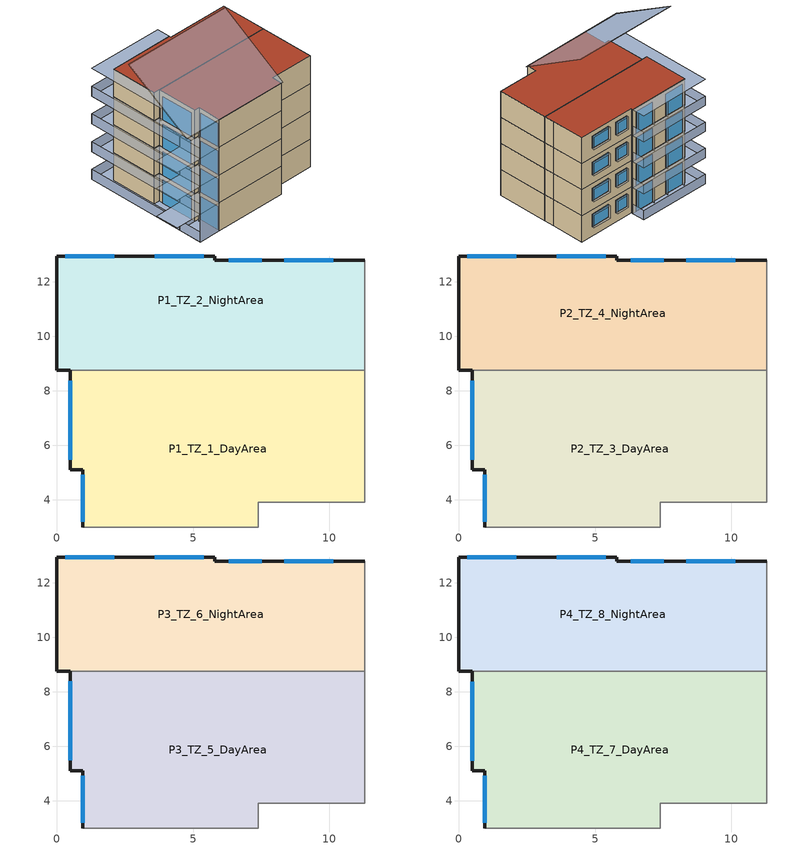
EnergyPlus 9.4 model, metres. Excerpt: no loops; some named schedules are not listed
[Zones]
P1_TZ_1_DayArea
 floor adiabatic (SLAB_INT_FROMABOVE): 11.3,8.75 11.3,3.9 7.4,3.9 7.4,3 0.95,3 0.95,5.1 0.5,5.1 0.5,8.75 z4
 wall outside (FACADE): 0.5,8.75 0.5,5.1 0.95,5.1 0.95,3 z4:6.5
 wall adiabatic (PARTY_WALL): 0.95,3 7.4,3 7.4,3.9 11.3,3.9 11.3,8.75 z4:6.5
 wall to P1_TZ_2_NightArea (PARTITIONS): 11.3,8.75 0.5,8.75 z4:6.5
 window (WINDOW): 0.95,4.91 0.95,3.18 / 0.5,8.37 0.5,5.47 z4:6.1
P1_TZ_2_NightArea
 floor outside (SLAB_INT_FROMABOVE): 11.3,12.8 11.3,9.7 0,9.7 0,12.95 5.8,12.95 5.8,12.8 z4
 floor adiabatic (SLAB_INT_FROMABOVE): 11.3,9.7 11.3,8.75 0,8.75 0,9.7 z4
 wall outside (FACADE): 11.3,12.8 5.8,12.8 5.8,12.95 0,12.95 0,8.75 0.5,8.75 z4:6.5
 wall adiabatic (PARTY_WALL): 11.3,8.75 11.3,9.7 11.3,12.8 z4:6.5
 window (WINDOW): 7.53,12.8 6.32,12.8 / 10.15,12.8 8.35,12.8 z4.9:6.1; 2.1,12.95 0.3,12.95 / 5.4,12.95 3.6,12.95 z4:6.1
P2_TZ_3_DayArea
 floor to P1_TZ_1_DayArea (SLAB_INT_FROMABOVE): 11.3,8.75 11.3,3.9 7.4,3.9 7.4,3 0.95,3 0.95,5.1 0.5,5.1 0.5,8.75 z6.5
 wall outside (FACADE): 0.5,8.75 0.5,5.1 0.95,5.1 0.95,3 z6.5:9
 wall adiabatic (PARTY_WALL): 0.95,3 7.4,3 7.4,3.9 11.3,3.9 11.3,8.75 z6.5:9
 wall to P2_TZ_4_NightArea (PARTITIONS): 11.3,8.75 0.5,8.75 z6.5:9
 window (WINDOW): 0.95,4.91 0.95,3.18 / 0.5,8.37 0.5,5.47 z6.5:8.6
P2_TZ_4_NightArea
 floor to P1_TZ_2_NightArea (SLAB_INT_FROMABOVE): 11.3,12.8 11.3,8.75 0,8.75 0,12.95 5.8,12.95 5.8,12.8 z6.5
 wall outside (FACADE): 11.3,12.8 5.8,12.8 5.8,12.95 0,12.95 0,8.75 0.5,8.75 z6.5:9
 wall adiabatic (PARTY_WALL): 11.3,8.75 11.3,9.7 11.3,12.8 z6.5:9
 window (WINDOW): 7.53,12.8 6.32,12.8 / 10.15,12.8 8.35,12.8 z7.4:8.6; 2.1,12.95 0.3,12.95 / 5.4,12.95 3.6,12.95 z6.5:8.6
P3_TZ_5_DayArea
 floor to P2_TZ_3_DayArea (SLAB_INT_FROMABOVE): 11.3,8.75 11.3,3.9 7.4,3.9 7.4,3 0.95,3 0.95,5.1 0.5,5.1 0.5,8.75 z9
 wall outside (FACADE): 0.5,8.75 0.5,5.1 0.95,5.1 0.95,3 z9:11.5
 wall adiabatic (PARTY_WALL): 0.95,3 7.4,3 7.4,3.9 11.3,3.9 11.3,8.75 z9:11.5
 wall to P3_TZ_6_NightArea (PARTITIONS): 11.3,8.75 0.5,8.75 z9:11.5
 window (WINDOW): 0.95,4.91 0.95,3.18 / 0.5,8.38 0.5,5.48 z9:11.1
P3_TZ_6_NightArea
 floor to P2_TZ_4_NightArea (SLAB_INT_FROMABOVE): 11.3,12.8 11.3,8.75 0,8.75 0,12.95 5.8,12.95 5.8,12.8 z9
 wall outside (FACADE): 11.3,12.8 5.8,12.8 5.8,12.95 0,12.95 0,8.75 0.5,8.75 z9:11.5
 wall adiabatic (PARTY_WALL): 11.3,8.75 11.3,9.7 11.3,12.8 z9:11.5
 window (WINDOW): 7.53,12.8 6.32,12.8 / 10.15,12.8 8.35,12.8 z9.9:11.1; 2.1,12.95 0.3,12.95 / 5.4,12.95 3.6,12.95 z9:11.1
P4_TZ_7_DayArea
 floor to P3_TZ_5_DayArea (SLAB_INT_FROMABOVE): 11.3,8.75 11.3,3.9 7.4,3.9 7.4,3 0.95,3 0.95,5.1 0.5,5.1 0.5,8.75 z11.5
 wall outside (FACADE): 0.5,8.75 0.5,5.1 0.95,5.1 0.95,3 z11.5:14
 wall adiabatic (PARTY_WALL): 0.95,3 7.4,3 7.4,3.9 11.3,3.9 11.3,8.75 z11.5:14
 wall to P4_TZ_8_NightArea (PARTITIONS): 11.3,8.75 0.5,8.75 z11.5:14
 window (WINDOW): 0.95,4.91 0.95,3.18 / 0.5,8.36 0.5,5.46 z11.5:13.6
 roof outside (ROOF): 0.5,8.75 0.5,5.1 0.95,5.1 0.95,3 7.4,3 7.4,3.9 11.3,3.9 11.3,8.75 z14
P4_TZ_8_NightArea
 floor to P3_TZ_6_NightArea (SLAB_INT_FROMABOVE): 11.3,12.8 11.3,8.75 0,8.75 0,12.95 5.8,12.95 5.8,12.8 z11.5
 wall outside (FACADE): 11.3,12.8 5.8,12.8 5.8,12.95 0,12.95 0,8.75 0.5,8.75 z11.5:14
 wall adiabatic (PARTY_WALL): 11.3,8.75 11.3,9.7 11.3,12.8 z11.5:14
 window (WINDOW): 7.53,12.8 6.32,12.8 / 10.15,12.8 8.35,12.8 z12.4:13.6; 2.1,12.95 0.3,12.95 / 5.4,12.95 3.6,12.95 z11.5:13.6
 roof outside (ROOF): 0,12.95 0,8.75 11.3,8.75 11.3,12.8 5.8,12.8 5.8,12.95 z14
shading: 5.8,12.95 5.8,14.15 / 5.8,14.15 -1.05,14.15 / 0.5,5.1 -1.05,5.11 / -1.05,14.15 -1.05,5.11 / -1.05,5.11 -1.05,3 z4:4.9; 0.95,3 -1.05,3 z6.5:9; 0.95,3 -1.05,3 z4:6.5; 0.5,5.1 -1.05,5.11 / 5.8,12.95 5.8,14.15 / 5.8,14.15 -1.05,14.15 / -1.05,14.15 -1.05,5.11 / -1.05,5.11 -1.05,3 z6.5:7.4; 10.15,12.8 10.15,13 / 8.35,13 8.35,12.8 / 7.53,12.8 7.53,13 / 6.32,13 6.32,12.8 z4.9:6.1; 0.75,3.19 0.95,3.19 / 0.75,4.91 0.95,4.91 z8.99:11.09; 0.5,5.1 -1.05,5.11 / 5.8,12.95 5.8,14.15 / 5.8,14.15 -1.05,14.15 / -1.05,14.15 -1.05,5.11 / -1.05,5.11 -1.05,3 z9:9.9; 0.3,5.47 0.5,5.47 / 3.6,13.15 3.6,12.95 / 5.4,12.95 5.4,13.15 / 0.3,13.15 0.3,12.95 / 2.1,12.95 2.1,13.15 z9:11.1; 0.95,3 -1.05,3 z9:11.5; 0.5,5.1 -1.05,5.11 / 5.8,12.95 5.8,14.15 / 5.8,14.15 -1.05,14.15 / -1.05,14.15 -1.05,5.11 / -1.05,5.11 -1.05,3 z11.5:12.4; 0.3,5.47 0.5,5.47 / 3.6,13.15 3.6,12.95 / 0.3,8.38 0.5,8.38 / 0.3,13.15 0.3,12.95 / 2.1,12.95 2.1,13.15 / 5.4,12.95 5.4,13.15 z11.5:13.6; 0.95,3 -1.05,3 z11.5:14; 6.32,13 6.32,12.8 / 10.15,12.8 10.15,13 / 8.35,13 8.35,12.8 / 7.53,12.8 7.53,13 z12.4:13.6; 0.75,4.91 0.95,4.91 / 0.75,3.19 0.95,3.19 z11.49:13.59; 10.15,12.8 10.15,13 / 6.32,13 6.32,12.8 / 7.53,12.8 7.53,13 / 8.35,13 8.35,12.8 z7.4:8.6; 0.75,3.19 0.95,3.19 / 0.75,4.91 0.95,4.91 z6.49:8.59; 0.75,3.19 0.95,3.19 / 0.75,4.92 0.95,4.92 / 5.4,12.95 5.4,13.15 / 3.6,13.15 3.6,12.95 / 2.1,12.95 2.1,13.15 / 0.3,13.15 0.3,12.95 z4:6.1; 10.15,12.8 10.15,13 / 8.35,13 8.35,12.8 / 6.32,13 6.32,12.8 / 7.53,12.8 7.53,13 z9.9:11.1; 3.6,13.15 3.6,12.95 / 5.4,12.95 5.4,13.15 / 2.1,12.95 2.1,13.15 / 0.3,13.15 0.3,12.95 z6.5:8.6; 0,8.75 0,5.1 0.5,5.1 -1.05,5.1 -1.05,3 0.95,3 0.95,5.1 0.5,5.1 0.5,8.75 z4; -1.05,14.15 -1.05,3 0.95,3 0.95,5.1 0.5,5.1 0.5,8.75 0,8.75 0,12.95 5.8,12.95 5.8,14.15 z14; -1.05,14.15 -1.05,5.11 0,5.1 0,12.95 5.8,12.95 5.8,14.15 z4; -1.05,14.15 -1.05,5.11 0,5.1 0,12.95 5.8,12.95 5.8,14.15 z6.5; 0.5,5.1 -1.05,5.1 -1.05,5.11 z9; 0,8.75 0,5.1 -1.05,5.11 -1.05,3 0.95,3 0.95,5.1 0.5,5.1 0.5,8.75 z9; 0,8.75 0,5.1 0.5,5.1 -1.05,5.1 -1.05,3 0.95,3 0.95,5.1 0.5,5.1 0.5,8.75 z6.5; -1.05,5.11 -1.05,5.1 0.5,5.1 z6.5; -1.05,14.15 -1.05,5.11 0,5.1 0,12.95 5.8,12.95 5.8,14.15 z6.5; -3.45,5.1 -3.45,3 -1.05,3 -1.05,5.1 z6.5; -1.05,14.15 -1.05,5.11 0,5.1 0,12.95 5.8,12.95 5.8,14.15 z9; 0,8.75 0,5.1 0.5,5.1 -1.05,5.1 -1.05,3 0.95,3 0.95,5.1 0.5,5.1 0.5,8.75 z9; -1.05,5.11 -1.05,5.1 0.5,5.1 z9; 0.3,8.38 0.3,5.47 0.5,5.47 0.5,8.38 z11.1; -3.45,5.1 -3.45,3 -1.05,3 -1.05,5.1 z9; -1.05,14.15 -1.05,5.11 0,5.1 0,12.95 5.8,12.95 5.8,14.15 z11.5; 0,8.75 0,5.1 0.5,5.1 -1.05,5.1 -1.05,3 0.95,3 0.95,5.1 0.5,5.1 0.5,8.75 z11.5; 3.6,13.15 3.6,12.95 5.4,12.95 5.4,13.15 z13.6; -1.05,5.11 -1.05,5.1 0.5,5.1 z11.5; 0.3,13.15 0.3,12.95 2.1,12.95 2.1,13.15 z13.6; 0.3,8.38 0.3,5.47 0.5,5.47 0.5,8.38 z13.6; 6.32,13 6.32,12.8 7.53,12.8 7.53,13 z13.6; 0.75,4.91 0.75,3.19 0.95,3.19 0.95,4.91 z13.59; -3.45,5.1 -3.45,3 -1.05,3 -1.05,5.1 z11.5; 8.35,13 8.35,12.8 10.15,12.8 10.15,13 z7.4; 8.35,13 8.35,12.8 10.15,12.8 10.15,13 z6.1; 8.35,13 8.35,12.8 10.15,12.8 10.15,13 z4.9; 6.32,13 6.32,12.8 7.53,12.8 7.53,13 z6.1; 6.32,13 6.32,12.8 7.53,12.8 7.53,13 z4.9; 0.75,4.91 0.75,3.18 0.95,3.18 0.95,4.91 z8.59; 0.75,4.92 0.75,3.19 0.95,3.19 0.95,4.92 z6.1; 6.32,13 6.32,12.8 7.53,12.8 7.53,13 z8.6; 6.32,13 6.32,12.8 7.53,12.8 7.53,13 z11.1; 6.32,13 6.32,12.8 7.53,12.8 7.53,13 z7.4; 6.32,13 6.32,12.8 7.53,12.8 7.53,13 z9.9; 6.32,13 6.32,12.8 7.53,12.8 7.53,13 z12.4; 8.35,13 8.35,12.8 10.15,12.8 10.15,13 z9.9; 8.35,13 8.35,12.8 10.15,12.8 10.15,13 z12.4; 8.35,13 8.35,12.8 10.15,12.8 10.15,13 z8.6; 8.35,13 8.35,12.8 10.15,12.8 10.15,13 z11.1; 8.35,13 8.35,12.8 10.15,12.8 10.15,13 z13.6; 7.54,8.95,17.69 7.54,3.01,13.98 -2.46,3.01,13.98 -2.46,8.95,17.69; 7.54,8.94,17.71 7.54,8.95,17.69 -2.46,8.95,17.69 -2.46,8.94,17.71; 7.54,3,14 7.54,3.01,13.98 7.54,8.95,17.69 7.54,8.94,17.71; -2.46,8.94,17.71 -2.46,8.95,17.69 -2.46,3.01,13.98 -2.46,3,14; -2.46,3,14 -2.46,3.01,13.98 7.54,3.01,13.98 7.54,3,14; -2.46,8.94,17.71 -2.46,3,14 7.54,3,14 7.54,8.94,17.71; 3.6,13.15 3.6,12.95 5.4,12.95 5.4,13.15 z11.1; 0.3,13.15 0.3,12.95 2.1,12.95 2.1,13.15 z11.1; 3.6,13.15 3.6,12.95 5.4,12.95 5.4,13.15 z8.6; 0.3,13.15 0.3,12.95 2.1,12.95 2.1,13.15 z8.6; 3.6,13.15 3.6,12.95 5.4,12.95 5.4,13.15 z6.1; 0.3,13.15 0.3,12.95 2.1,12.95 2.1,13.15 z6.1
[Building]
Building: North Axis {deg}=0; Terrain=Suburbs; Loads Convergence Tolerance Value {W}=0.04; Temperature Convergence Tolerance Value {deltaC}=0.4; Solar Distribution=FullExterior; Maximum Number of Warmup Days=25; Minimum Number of Warmup Days=6
[Site:Location]
Irec_Tarrasa: Latitude {deg}=41.5715; Longitude {deg}=2.01178; Time Zone {hr}=1; Elevation {m}=316
[SizingPeriod:DesignDay] Day of Month=15; Humidity Condition Type=WetBulb; Barometric Pressure {Pa}=101252.9; Wind Direction {deg}=0; Rain Indicator=No; Snow Indicator=No
Name | Month | Day Type | Maximum Dry-Bulb Temperature {C} | Daily Dry-Bulb Temperature Range {deltaC} | Wetbulb or DewPoint at Maximum Dry-Bulb {C} | Wind Speed {m/s} | Daylight Saving Time Indicator | Solar Model Indicator | Sky Clearness
Summer Design Day in Sitio (01-01:31-12) Jul | 7 | SummerDesignDay | 30.2 | 7.5 | 23.6 | 0 | Yes | ASHRAEClearSky | 0.98
Winter Design Day in Sitio (01-01:31-12) | 1 | WinterDesignDay | 1.2 | 0 | 1.2 | 11.1 | No |  | 0
[Site:GroundTemperature:BuildingSurface]
18, 18, 18, 18, 18, 18, 18, 18, 18, 18, 18, 18
[Site:GroundTemperature:FCfactorMethod]
9.17, 8.53, 9.66, 11.44, 16.1, 19.7, 22.12, 22.86, 21.6, 18.81, 15.08, 11.62
[Site:GroundTemperature:Shallow]
18, 18, 18, 18, 18, 18, 18, 18, 18, 18, 18, 18
[Site:GroundTemperature:Deep]
18, 18, 18, 18, 18, 18, 18, 18, 18, 18, 18, 18
[Site:GroundReflectance]
0.2, 0.2, 0.2, 0.2, 0.2, 0.2, 0.2, 0.2, 0.2, 0.2, 0.2, 0.2
[Site:GroundReflectance:SnowModifier]
2, 2
[Site:WaterMainsTemperature]
Calculation Method=Correlation; Annual Average Outdoor Air Temperature {C}=10; Maximum Difference In Monthly Average Outdoor Air Temperatures {deltaC}=20
[Material] Roughness=Smooth; Thermal Absorptance=0.9; Solar Absorptance=0.7; Visible Absorptance=0.7
Name | Thickness {m} | Conductivity {W/m-K} | Density {kg/m3} | Specific Heat {J/kg-K}
Cement_Mortar_0.04 | 0.04 | 1.4 | 2000 | 1000
Flooring_0.02 | 0.02 | 2.3 | 2600 | 1000
Hollor_Brick_0.07_heavyIREC | 0.07 | 0.49 | 1200 | 920
Hollow_Brick_0.05_heavyIREC | 0.05 | 0.49 | 1200 | 920
Hollow_Brick_0.14_heavyIREC | 0.14 | 0.49 | 1200 | 920
Insulation_EPS_0.015 | 0.015 | 0.04 | 15 | 1450
Insulation_EPS_0.08 | 0.08 | 0.04 | 15 | 1450
Insulation_XPS_0.05 | 0.05 | 0.04 | 80 | 1450
Plaster_Ext_0.02 | 0.02 | 0.87 | 1600 | 1000
Plaster_In_0.02 | 0.02 | 0.3 | 800 | 1080
Roof_Tile_0.008 | 0.008 | 230 | 2700 | 880
Slab_Unid_ConcreteBlocks_0.2_heavyIREC | 0.2 | 1.25 | 1500 | 1000
[Material:AirGap]
Air_Gap_0.2: Thermal Resistance {m2-K/W}=0.18
[Construction]
FACADE: Plaster_Ext_0.02, Insulation_EPS_0.08, Hollow_Brick_0.14_heavyIREC, Insulation_EPS_0.015, Hollow_Brick_0.05_heavyIREC, Plaster_In_0.02
PARTITIONS: Plaster_In_0.02, Hollor_Brick_0.07_heavyIREC, Plaster_In_0.02
PARTY_WALL: Plaster_In_0.02, Hollow_Brick_0.14_heavyIREC, Plaster_In_0.02
ROOF: Roof_Tile_0.008, Air_Gap_0.2, Insulation_XPS_0.05, Insulation_XPS_0.05, Plaster_In_0.02, Slab_Unid_ConcreteBlocks_0.2_heavyIREC, Cement_Mortar_0.04, Flooring_0.02
SLAB_INT_FROMABOVE: Plaster_In_0.02, Slab_Unid_ConcreteBlocks_0.2_heavyIREC, Cement_Mortar_0.04, Flooring_0.02
WINDOW: Glass_4/8/4+PVCframe
[WindowMaterial:SimpleGlazingSystem]
Glass_4/8/4+PVCframe: U-Factor {W/m2-K}=3; Solar Heat Gain Coefficient=0.79; Visible Transmittance=0.82
[Zone] Part of Total Floor Area=Yes
P1_TZ_1_DayArea; P1_TZ_2_NightArea; P2_TZ_3_DayArea; P2_TZ_4_NightArea; P3_TZ_5_DayArea; P3_TZ_6_NightArea; P4_TZ_7_DayArea; P4_TZ_8_NightArea
[InternalMass] Construction=PARTITIONS
Name | Zone or ZoneList | Surface Area {m2}
PART_P1_TZ1_1 | P1_TZ_1_DayArea | 4.5
PART_P1_TZ1_2 | P1_TZ_1_DayArea | 3
PART_P1_TZ1_3 | P1_TZ_1_DayArea | 2.875
PART_P1_TZ1_4 | P1_TZ_1_DayArea | 5.25
PART_P1_TZ1_5 | P1_TZ_1_DayArea | 7.875
PART_P1_TZ1_7 | P1_TZ_1_DayArea | 4.25
PART_P1_TZ1_8 | P1_TZ_1_DayArea | 9.125
PART_P1_TZ1_9 | P1_TZ_1_DayArea | 16.125
PART_P1_TZ2_1 | P1_TZ_2_NightArea | 10.125
PART_P1_TZ2_2 | P1_TZ_2_NightArea | 7
PART_P1_TZ2_3 | P1_TZ_2_NightArea | 8.125
PART_P1_TZ2_4 | P1_TZ_2_NightArea | 5.625
PART_P1_TZ2_5 | P1_TZ_2_NightArea | 2.375
PART_P1_TZ2_6 | P1_TZ_2_NightArea | 7.75
PART_P2_TZ3_2 | P2_TZ_3_DayArea | 4.5
PART_P2_TZ3_3 | P2_TZ_3_DayArea | 16.125
PART_P2_TZ3_4 | P2_TZ_3_DayArea | 3
PART_P2_TZ3_5 | P2_TZ_3_DayArea | 9.125
PART_P2_TZ3_6 | P2_TZ_3_DayArea | 2.875
PART_P2_TZ3_7 | P2_TZ_3_DayArea | 7.875
PART_P2_TZ3_8 | P2_TZ_3_DayArea | 5.25
PART_P2_TZ3_9 | P2_TZ_3_DayArea | 4.25
PART_P2_TZ4_1 | P2_TZ_4_NightArea | 8.125
PART_P2_TZ4_2 | P2_TZ_4_NightArea | 10.125
PART_P2_TZ4_3 | P2_TZ_4_NightArea | 7
PART_P2_TZ4_4 | P2_TZ_4_NightArea | 7.75
PART_P2_TZ4_5 | P2_TZ_4_NightArea | 2.375
PART_P2_TZ4_6 | P2_TZ_4_NightArea | 5.625
PART_P3_TZ5_1 | P3_TZ_5_DayArea | 16.125
PART_P3_TZ5_2 | P3_TZ_5_DayArea | 5.25
PART_P3_TZ5_3 | P3_TZ_5_DayArea | 3
PART_P3_TZ5_4 | P3_TZ_5_DayArea | 2.875
PART_P3_TZ5_5 | P3_TZ_5_DayArea | 4.5
PART_P3_TZ5_6 | P3_TZ_5_DayArea | 7.875
PART_P3_TZ5_7 | P3_TZ_5_DayArea | 9.125
PART_P3_TZ5_8 | P3_TZ_5_DayArea | 4.25
PART_P3_TZ6_1 | P3_TZ_6_NightArea | 7
PART_P3_TZ6_2 | P3_TZ_6_NightArea | 8.125
PART_P3_TZ6_3 | P3_TZ_6_NightArea | 2.375
PART_P3_TZ6_4 | P3_TZ_6_NightArea | 7.75
PART_P3_TZ6_5 | P3_TZ_6_NightArea | 10.125
PART_P3_TZ6_6 | P3_TZ_6_NightArea | 5.625
PART_P4_TZ7_1 | P4_TZ_7_DayArea | 16.125
PART_P4_TZ7_2 | P4_TZ_7_DayArea | 5.25
PART_P4_TZ7_3 | P4_TZ_7_DayArea | 3
PART_P4_TZ7_4 | P4_TZ_7_DayArea | 2.875
PART_P4_TZ7_5 | P4_TZ_7_DayArea | 4.5
PART_P4_TZ7_6 | P4_TZ_7_DayArea | 7.875
PART_P4_TZ7_7 | P4_TZ_7_DayArea | 9.125
PART_P4_TZ7_8 | P4_TZ_7_DayArea | 4.25
PART_P4_TZ8_1 | P4_TZ_8_NightArea | 7
PART_P4_TZ8_2 | P4_TZ_8_NightArea | 8.125
PART_P4_TZ8_3 | P4_TZ_8_NightArea | 2.375
PART_P4_TZ8_4 | P4_TZ_8_NightArea | 7.75
PART_P4_TZ8_5 | P4_TZ_8_NightArea | 10.125
PART_P4_TZ8_6 | P4_TZ_8_NightArea | 5.625
[People] Number of People Calculation Method=People; Number of People=1; Activity Level Schedule=Activity_level_110.7; Carbon Dioxide Generation Rate {m3/s-W}=3.82e-08; Enable ASHRAE 55 Comfort Warnings=No; Mean Radiant Temperature Calculation Type=ZoneAveraged; Work Efficiency Schedule=Off; Clothing Insulation Calculation Method=ClothingInsulationSchedule; Clothing Insulation Schedule=Clothing_1_0.5_1; Air Velocity Schedule=AirVelocitySchedule_0.137; Thermal Comfort Model 1 Type=Fanger
Name | Zone or ZoneList | Number of People Schedule
People P1_TZ_1_DayArea | P1_TZ_1_DayArea | PeopleZoneTZ1Yearly
People P1_TZ_2_NightArea | P1_TZ_2_NightArea | PeopleZoneTZ2Yearly
People P2_TZ_3_DayArea | P2_TZ_3_DayArea | PeopleZoneTZ3Yearly
People P2_TZ_4_NightArea | P2_TZ_4_NightArea | PeopleZoneTZ4Yearly
People P3_TZ_5_DayArea | P3_TZ_5_DayArea | PeopleZoneTZ5Yearly
People P3_TZ_6_NightArea | P3_TZ_6_NightArea | PeopleZoneTZ6Yearly
People P4_TZ_7_DayArea | P4_TZ_7_DayArea | PeopleZoneTZ7Yearly
People P4_TZ_8_NightArea | P4_TZ_8_NightArea | PeopleZoneTZ8Yearly
[Lights] Design Level Calculation Method=Watts/Area; Watts per Zone Floor Area {W/m2}=4; Fraction Radiant=0.42; Fraction Visible=0.18; Fraction Replaceable=1; Return Air Fraction Calculated from Plenum Temperature=No
Name | Zone or ZoneList | Schedule
TZ1_LIGHTS | P1_TZ_1_DayArea | LightZoneTZ1Yearly
TZ2_LIGHTS | P1_TZ_2_NightArea | LightZoneTZ2Yearly
TZ3_LIGHTS | P2_TZ_3_DayArea | LightZoneTZ3Yearly
TZ4_LIGHTS | P2_TZ_4_NightArea | LightZoneTZ4Yearly
TZ5_LIGHTS | P3_TZ_5_DayArea | LightZoneTZ5Yearly
TZ6_LIGHTS | P3_TZ_6_NightArea | LightZoneTZ6Yearly
TZ7_LIGHTS | P4_TZ_7_DayArea | LightZoneTZ7Yearly
TZ8_LIGHTS | P4_TZ_8_NightArea | LightZoneTZ8Yearly
[ElectricEquipment] Design Level Calculation Method=EquipmentLevel; Fraction Latent=0; Fraction Radiant=0
Name | Zone or ZoneList | Schedule | Design Level {W} | Fraction Lost
TZ1_ElectricAPP | P1_TZ_1_DayArea | AppliancesZoneTZ1Yearly | 1 | 0.7
TZ2_ElectricAPP | P1_TZ_2_NightArea | AppliancesZoneTZ2Yearly | 1 | 0.7
TZ3_ElectricAPP | P2_TZ_3_DayArea | AppliancesZoneTZ3Yearly | 1 | 0.7
TZ4_ElectricAPP | P2_TZ_4_NightArea | AppliancesZoneTZ4Yearly | 1 | 0.7
TZ5_ElectricAPP | P3_TZ_5_DayArea | AppliancesZoneTZ5Yearly | 1 | 0.7
TZ6_ElectricAPP | P3_TZ_6_NightArea | AppliancesZoneTZ6Yearly | 1 | 0.7
TZ7_ElectricAPP | P4_TZ_7_DayArea | AppliancesZoneTZ7Yearly | 1 | 0.7
TZ8_ElectricAPP | P4_TZ_8_NightArea | AppliancesZoneTZ8Yearly | 1 | 0.7
EV_fakeConsumption | P2_TZ_4_NightArea | EVdischarge_Dw2_schedule | 3700 | 1
EV2_fakeConsumption | P3_TZ_6_NightArea | EVdischarge_Dw3_schedule | 3700 | 1
[Daylighting:Controls] Daylighting Method=Splitflux; Lighting Control Type=Stepped; Minimum Input Power Fraction for Continuous or ContinuousOff Dimming Control=0; Minimum Light Output Fraction for Continuous or ContinuousOff Dimming Control=0; Number of Stepped Control Steps=1; Probability Lighting will be Reset When Needed in Manual Stepped Control=1; Glare Calculation Azimuth Angle of View Direction Clockwise from Zone y-Axis {deg}=0; Maximum Allowable Discomfort Glare Index=22; Fraction of Zone Controlled by Reference Point 1=1; Illuminance Setpoint at Reference Point 1 {lux}=200
Name | Zone | Glare Calculation Daylighting Reference Point | Daylighting Reference Point 1
LightingControl_TZ1 | P1_TZ_1_DayArea | Point_TZ1 | Point_TZ1
LightingControl_TZ3 | P2_TZ_3_DayArea | Point_TZ3 | Point_TZ3
LightingControl_TZ5 | P3_TZ_5_DayArea | Point_TZ5 | Point_TZ5
LightingControl_TZ7 | P4_TZ_7_DayArea | Point_TZ7 | Point_TZ7
[ZoneInfiltration:DesignFlowRate] Schedule=ON_VENT_YEARLY; Design Flow Rate Calculation Method=Flow/zone; Design Flow Rate {m3/s}=0.167; Constant Term Coefficient=1; Temperature Term Coefficient=0; Velocity Term Coefficient=0; Velocity Squared Term Coefficient=0
Name | Zone or ZoneList
P4_TZ_7_DayArea Infiltration | P4_TZ_7_DayArea
P4_TZ_8_NightArea Infiltration | P4_TZ_8_NightArea
P2_TZ_4_NightArea Infiltration | P2_TZ_4_NightArea
P2_TZ_3_DayArea Infiltration | P2_TZ_3_DayArea
P1_TZ_2_NightArea Infiltration | P1_TZ_2_NightArea
P1_TZ_1_DayArea Infiltration | P1_TZ_1_DayArea
P3_TZ_5_DayArea Infiltration | P3_TZ_5_DayArea
P3_TZ_6_NightArea Infiltration | P3_TZ_6_NightArea
[EnergyManagementSystem:Sensor]
Name | Output:Variable or Output:Meter Index Key | Output:Variable or Output:Meter
ControlChargeEV | Synerion 24M for electric car | Electric Storage Charge Power
ControlChargeEV2 | Synerion 24M for electric car2 | Electric Storage Charge Power
BatChargeEnergy | Synerion 24M | Electric Storage Charge Energy
BatDischargeEnergy | Synerion 24M | Electric Storage Discharge Energy
EVBatChargeEnergy | Synerion 24M for electric car | Electric Storage Charge Energy
EVBatDischargeEnergy | Synerion 24M for electric car | Electric Storage Discharge Energy
EV2BatChargeEnergy | Synerion 24M for electric car2 | Electric Storage Charge Energy
EV2BatDischargeEnergy | Synerion 24M for electric car2 | Electric Storage Discharge Energy
PowerPurchased | Whole Building | Facility Total Purchased Electricity Rate
DemandPowerFacility | Whole Building | Facility Total Electricity Demand Rate
EnergyProduced | DC with inverter and Synerion 24M | Electric Load Center Produced Electricity Energy
PowerProducedAtBus | PVPANELS | Generator Produced DC Electricity Rate
SolarAltitude | Environment | Site Solar Altitude Angle
DiffuseRad | Environment | Site Diffuse Solar Radiation Rate per Area
DirectRad | Environment | Site Direct Solar Radiation Rate per Area
SP_batteryPower | StorageChargeDischargeSchedule | Schedule Value
SP_EVbatteryPower | EVStorageChargeSchedule | Schedule Value
SP_EV2batteryPower | EV2StorageChargeSchedule | Schedule Value
[EnergyManagementSystem:Actuator] Actuated Component Type=Schedule:Compact; Actuated Component Control Type=Schedule Value
Name | Actuated Component Unique
StorageChargeScheduleActuator | StorageChargeSchedule
StorageDischargeScheduleActuator | StorageDischargeSchedule
[EnergyManagementSystem:ProgramCallingManager]
HWloopcall: InsideHVACSystemIterationLoop; HeatingControlStrategy2
CallDHWbalance: EndOfZoneTimestepAfterZoneReporting; Balance
CallConversion: EndOfZoneTimestepBeforeZoneReporting; EnergyConversion
CallSPbattery: AfterPredictorBeforeHVACManagers; BatterySetConversion
[EnergyManagementSystem:Program]
BatterySetConversion: IF SP_batteryPower>0; SET StorageChargeScheduleActuator = SP_batteryPower; SET StorageDischargeScheduleActuator = 0; ELSEIF SP_batteryPower<0; SET StorageChargeScheduleActuator = 0; SET StorageDischargeScheduleActuator = -(SP_batteryPower); ELSE; SET StorageChargeScheduleActuator = 0; SET StorageDischargeScheduleActuator = 0; ENDIF
[EnergyManagementSystem:GlobalVariable]
PumpsEnergy; EV2CHARGESTATUS; EV2BatChargeEnergy_Wh; EV2BatDischargeEnergy_Wh; DW1_HPHeatingEnergy_Wh; DW2_HPHeatingEnergy_Wh; DW3_HPHeatingEnergy_Wh; DW4_HPHeatingEnergy_Wh; DW1_HPElectricEnergy_Wh; DW2_HPElectricEnergy_Wh; DW3_HPElectricEnergy_Wh; DW4_HPElectricEnergy_Wh; DW1_COP; DW2_COP; DW3_COP; DW4_COP; COP1; COP2; COP3; COP4; EnergyProducedAtBus_Wh; EVchargeStatus; SPF1; SPF2; SPF3; SPF4; ele4; thermaltotank_J; thermaltotank_Wh; ThermalToHeatingEnergy_Wh; PumpsEnergy1; PumpsEnergy2; DW1auxTank; DW2auxTank; DW3auxTank; DW4auxTank; DW1light; DW2light; DW3light; DW4light; DW1app; DW2app; DW3app; DW4app; DW1electricAux; DW2electricAux; DW3electricAux; DW4electricAux; electricDW_1; electricDW_2; electricDW_3; electricDW_4; electricDW_1_all; electricDW_2_all; electricDW_3_all; electricDW_4_all; DW3_EV; DW2_EV; DemandEnergyFacility_Wh
EnergyProduced_Wh; ZonesFansCons; ele1_all; ele1
ele2; ele3
electricUsageEnergy; electricUsageEnergy1; electricEnergyoptim
Waterheater1_signal
Waterheater2_signal; Waterheater3_signal; Waterheater4_signal
SDW1; SDW2; SDW3
SDW4; EVBatChargeEnergy_Wh
DW1_HeatPumpStatus; DW2_HeatPumpStatus; DW3_HeatPumpStatus; DW4_HeatPumpStatus; DHWdemandtotal; DHWdemandtotal_Wh
HPconsEnergy_Wh; EVBatDischargeEnergy_Wh
BatChargeEnergy_Wh; BatDischargeEnergy_Wh; ele2a; EnergyPurchased_Wh
AuxDHWEnergy_Wh; ZonesLightConsEnergytotal_Wh
[Schedule:Week:Daily]
PeopleZoneTz1weekly: PeopleTz1day1, PeopleTz1day1, PeopleTz1day1, PeopleTz1day1, PeopleTz1day1, PeopleTz1day1, PeopleTz1day1, PeopleTz1day1, PeopleTz1day1, PeopleTz1day1, PeopleTz1day1, PeopleTz1day1
PeopleZoneTz2weekly: PeopleTz2day1, PeopleTz2day1, PeopleTz2day1, PeopleTz2day1, PeopleTz2day1, PeopleTz2day1, PeopleTz2day1, PeopleTz2day1, PeopleTz2day1, PeopleTz2day1, PeopleTz2day1, PeopleTz2day1
PeopleZoneTz7weekly: PeopleTz7day1, PeopleTz7day1, PeopleTz7day1, PeopleTz7day1, PeopleTz7day1, PeopleTz7day1, PeopleTz7day1, PeopleTz7day1, PeopleTz7day1, PeopleTz7day1, PeopleTz7day1, PeopleTz7day1
PeopleZoneTz8weekly: PeopleTz5day1, PeopleTz8day1, PeopleTz5day1, PeopleTz5day1, PeopleTz5day1, PeopleTz5day1, PeopleTz5day1, PeopleTz8day1, PeopleTz8day1, PeopleTz8day1, PeopleTz8day1, PeopleTz8day1
PeopleZoneTz5weekly: PeopleTz5day1, PeopleTz5day1, PeopleTz5day1, PeopleTz5day1, PeopleTz5day1, PeopleTz5day1, PeopleTz5day1, PeopleTz5day1, PeopleTz5day1, PeopleTz5day1, PeopleTz5day1, PeopleTz5day1
PeopleZoneTz6weekly: PeopleTz6day1, PeopleTz6day1, PeopleTz6day1, PeopleTz6day1, PeopleTz6day1, PeopleTz6day1, PeopleTz6day1, PeopleTz6day1, PeopleTz6day1, PeopleTz6day1, PeopleTz6day1, PeopleTz6day1
PeopleZoneTz3weekly: PeopleTz3day1, PeopleTz3day1, PeopleTz3day1, PeopleTz3day1, PeopleTz3day1, PeopleTz3day1, PeopleTz3day1, PeopleTz3day1, PeopleTz3day1, PeopleTz3day1, PeopleTz3day1, PeopleTz3day1
PeopleZoneTz4weekly: PeopleTz4day1, PeopleTz4day1, PeopleTz4day1, PeopleTz4day1, PeopleTz4day1, PeopleTz4day1, PeopleTz4day1, PeopleTz4day1, PeopleTz4day1, PeopleTz4day1, PeopleTz4day1, PeopleTz4day1
LightZoneTz1weekly: LightTz1day1, LightTz1day1, LightTz1day1, LightTz1day1, LightTz1day1, LightTz1day1, LightTz1day1, LightTz1day1, LightTz1day1, LightTz1day1, LightTz1day1, LightTz1day1
LightZoneTz2weekly: LightTz2day1, LightTz2day1, LightTz2day1, LightTz2day1, LightTz2day1, LightTz2day1, LightTz2day1, LightTz2day1, LightTz2day1, LightTz2day1, LightTz2day1, LightTz2day1
LightZoneTz7weekly: LightTz7day1, LightTz7day1, LightTz7day1, LightTz7day1, LightTz7day1, LightTz7day1, LightTz7day1, LightTz7day1, LightTz7day1, LightTz7day1, LightTz7day1, LightTz7day1
LightZoneTz8weekly: LightTz8day1, LightTz8day1, LightTz8day1, LightTz8day1, LightTz8day1, LightTz8day1, LightTz8day1, LightTz8day1, LightTz8day1, LightTz8day1, LightTz8day1, LightTz8day1
LightZoneTz5weekly: LightTz5day1, LightTz5day1, LightTz5day1, LightTz5day1, LightTz5day1, LightTz5day1, LightTz5day1, LightTz5day1, LightTz5day1, LightTz5day1, LightTz5day1, LightTz5day1
LightZoneTz6weekly: LightTz6day1, LightTz6day1, LightTz6day1, LightTz6day1, LightTz6day1, LightTz6day1, LightTz6day1, LightTz6day1, LightTz6day1, LightTz6day1, LightTz6day1, LightTz6day1
LightZoneTz3weekly: LightTz3day1, LightTz3day1, LightTz3day1, LightTz3day1, LightTz3day1, LightTz3day1, LightTz3day1, LightTz3day1, LightTz3day1, LightTz3day1, LightTz3day1, LightTz3day1
LightZoneTz4weekly: LightTz4day1, LightTz4day1, LightTz4day1, LightTz4day1, LightTz4day1, LightTz4day1, LightTz4day1, LightTz4day1, LightTz4day1, LightTz4day1, LightTz4day1, LightTz4day1
AppliancesZoneTz1weekly: AppliancesTz1day1, AppliancesTz1day1, AppliancesTz1day1, AppliancesTz1day1, AppliancesTz1day1, AppliancesTz1day1, AppliancesTz1day1, AppliancesTz1day1, AppliancesTz1day1, AppliancesTz1day1, AppliancesTz1day1, AppliancesTz1day1
AppliancesZoneTz2weekly: AppliancesTz2day1, AppliancesTz2day1, AppliancesTz2day1, AppliancesTz2day1, AppliancesTz2day1, AppliancesTz2day1, AppliancesTz2day1, AppliancesTz2day1, AppliancesTz2day1, AppliancesTz2day1, AppliancesTz2day1, AppliancesTz2day1
AppliancesZoneTz7weekly: AppliancesTz7day1, AppliancesTz7day1, AppliancesTz7day1, AppliancesTz7day1, AppliancesTz7day1, AppliancesTz7day1, AppliancesTz7day1, AppliancesTz7day1, AppliancesTz7day1, AppliancesTz7day1, AppliancesTz7day1, AppliancesTz7day1
AppliancesZoneTz8weekly: AppliancesTz8day1, AppliancesTz8day1, AppliancesTz8day1, AppliancesTz8day1, AppliancesTz8day1, AppliancesTz8day1, AppliancesTz8day1, AppliancesTz8day1, AppliancesTz8day1, AppliancesTz8day1, AppliancesTz8day1, AppliancesTz8day1
AppliancesZoneTz5weekly: AppliancesTz5day1, AppliancesTz5day1, AppliancesTz5day1, AppliancesTz5day1, AppliancesTz5day1, AppliancesTz5day1, AppliancesTz5day1, AppliancesTz5day1, AppliancesTz5day1, AppliancesTz5day1, AppliancesTz5day1, AppliancesTz5day1
AppliancesZoneTz6weekly: AppliancesTz6day1, AppliancesTz6day1, AppliancesTz6day1, AppliancesTz6day1, AppliancesTz6day1, AppliancesTz6day1, AppliancesTz6day1, AppliancesTz6day1, AppliancesTz6day1, AppliancesTz6day1, AppliancesTz6day1, AppliancesTz6day1
AppliancesZoneTz3weekly: AppliancesTz3day1, AppliancesTz3day1, AppliancesTz3day1, AppliancesTz3day1, AppliancesTz3day1, AppliancesTz3day1, AppliancesTz3day1, AppliancesTz3day1, AppliancesTz3day1, AppliancesTz3day1, AppliancesTz3day1, AppliancesTz3day1
AppliancesZoneTz4weekly: AppliancesTz4day1, AppliancesTz4day1, AppliancesTz4day1, AppliancesTz4day1, AppliancesTz4day1, AppliancesTz4day1, AppliancesTz4day1, AppliancesTz4day1, AppliancesTz4day1, AppliancesTz4day1, AppliancesTz4day1, AppliancesTz4day1
ON_VENT_WEEK: ON_VENT, ON_VENT, ON_VENT, ON_VENT, ON_VENT, ON_VENT, ON_VENT, ON_VENT, ON_VENT, ON_VENT, ON_VENT, ON_VENT
ON_VENT_WEEK_nightcooling: ON_VENT_nightcooling, ON_VENT_nightcooling, ON_VENT_nightcooling, ON_VENT_nightcooling, ON_VENT_nightcooling, ON_VENT_nightcooling, ON_VENT_nightcooling, ON_VENT_nightcooling, ON_VENT_nightcooling, ON_VENT_nightcooling, ON_VENT_nightcooling, ON_VENT_nightcooling
[Schedule:Day:Interval]
ON_VENT: No, 07:00, 0.5, 23:00, 0.5, 24:00, 0.5
ON_VENT_nightcooling: No, 07:00, 1, 22:00, 0.5, 24:00, 1
[Schedule:Compact]
Off: Through: 12/31, For: AllDays, Until: 24:00, 0
AirVelocitySchedule_0.137: Through: 12/31, For: AllDays, Until: 24:00, 0.137
Activity_level_110.7: Through: 12/31, For: AllDays, Until: 24:00, 110.7
Clothing_1_0.5_1: Through: 4/1, For: AllDays, Until: 24:00, 1, Through: 9/30, For: AllDays, Until: 24:00, .5, Through: 12/31, For: AllDays, Until: 24:00, 1
[Schedule:Year]
PeopleZoneTZ1Yearly: PeopleZoneTz1weekly, 1, 1, 1, 31, PeopleZoneTz1weekly, 2, 1, 2, 28, PeopleZoneTz1weekly, 3, 1, 3, 31, PeopleZoneTz1weekly, 4, 1, 4, 30, PeopleZoneTz1weekly, 5, 1, 5, 31, PeopleZoneTz1weekly, 6, 1, 6, 30, PeopleZoneTz1weekly, 7, 1, 7, 31, PeopleZoneTz1weekly, 8, 1, 8, 31, PeopleZoneTz1weekly, 9, 1, 9, 30, PeopleZoneTz1weekly, 10, 1, 10, 31, PeopleZoneTz1weekly, 11, 1, 11, 30, PeopleZoneTz1weekly, 12, 1, 12, 31
PeopleZoneTZ2Yearly: PeopleZoneTz2weekly, 1, 1, 1, 31, PeopleZoneTz2weekly, 2, 1, 2, 28, PeopleZoneTz2weekly, 3, 1, 3, 31, PeopleZoneTz2weekly, 4, 1, 4, 30, PeopleZoneTz2weekly, 5, 1, 5, 31, PeopleZoneTz2weekly, 6, 1, 6, 30, PeopleZoneTz2weekly, 7, 1, 7, 31, PeopleZoneTz2weekly, 8, 1, 8, 31, PeopleZoneTz2weekly, 9, 1, 9, 30, PeopleZoneTz2weekly, 10, 1, 10, 31, PeopleZoneTz2weekly, 11, 1, 11, 30, PeopleZoneTz2weekly, 12, 1, 12, 31
PeopleZoneTZ7Yearly: PeopleZoneTz7weekly, 1, 1, 1, 31, PeopleZoneTz7weekly, 2, 1, 2, 28, PeopleZoneTz7weekly, 3, 1, 3, 31, PeopleZoneTz7weekly, 4, 1, 4, 30, PeopleZoneTz7weekly, 5, 1, 5, 31, PeopleZoneTz7weekly, 6, 1, 6, 30, PeopleZoneTz7weekly, 7, 1, 7, 31, PeopleZoneTz7weekly, 8, 1, 8, 31, PeopleZoneTz7weekly, 9, 1, 9, 30, PeopleZoneTz7weekly, 10, 1, 10, 31, PeopleZoneTz7weekly, 11, 1, 11, 30, PeopleZoneTz7weekly, 12, 1, 12, 31
PeopleZoneTZ8Yearly: PeopleZoneTz8weekly, 1, 1, 1, 31, PeopleZoneTz8weekly, 2, 1, 2, 28, PeopleZoneTz8weekly, 3, 1, 3, 31, PeopleZoneTz8weekly, 4, 1, 4, 30, PeopleZoneTz8weekly, 5, 1, 5, 31, PeopleZoneTz8weekly, 6, 1, 6, 30, PeopleZoneTz8weekly, 7, 1, 7, 31, PeopleZoneTz8weekly, 8, 1, 8, 31, PeopleZoneTz8weekly, 9, 1, 9, 30, PeopleZoneTz8weekly, 10, 1, 10, 31, PeopleZoneTz8weekly, 11, 1, 11, 30, PeopleZoneTz8weekly, 12, 1, 12, 31
PeopleZoneTZ5Yearly: PeopleZoneTz5weekly, 1, 1, 1, 31, PeopleZoneTz5weekly, 2, 1, 2, 28, PeopleZoneTz5weekly, 3, 1, 3, 31, PeopleZoneTz5weekly, 4, 1, 4, 30, PeopleZoneTz5weekly, 5, 1, 5, 31, PeopleZoneTz5weekly, 6, 1, 6, 30, PeopleZoneTz5weekly, 7, 1, 7, 31, PeopleZoneTz5weekly, 8, 1, 8, 31, PeopleZoneTz5weekly, 9, 1, 9, 30, PeopleZoneTz5weekly, 10, 1, 10, 31, PeopleZoneTz5weekly, 11, 1, 11, 30, PeopleZoneTz5weekly, 12, 1, 12, 31
PeopleZoneTZ6Yearly: PeopleZoneTz6weekly, 1, 1, 1, 31, PeopleZoneTz6weekly, 2, 1, 2, 28, PeopleZoneTz6weekly, 3, 1, 3, 31, PeopleZoneTz6weekly, 4, 1, 4, 30, PeopleZoneTz6weekly, 5, 1, 5, 31, PeopleZoneTz6weekly, 6, 1, 6, 30, PeopleZoneTz6weekly, 7, 1, 7, 31, PeopleZoneTz6weekly, 8, 1, 8, 31, PeopleZoneTz6weekly, 9, 1, 9, 30, PeopleZoneTz6weekly, 10, 1, 10, 31, PeopleZoneTz6weekly, 11, 1, 11, 30, PeopleZoneTz6weekly, 12, 1, 12, 31
PeopleZoneTZ3Yearly: PeopleZoneTz3weekly, 1, 1, 1, 31, PeopleZoneTz3weekly, 2, 1, 2, 28, PeopleZoneTz3weekly, 3, 1, 3, 31, PeopleZoneTz3weekly, 4, 1, 4, 30, PeopleZoneTz3weekly, 5, 1, 5, 31, PeopleZoneTz3weekly, 6, 1, 6, 30, PeopleZoneTz3weekly, 7, 1, 7, 31, PeopleZoneTz3weekly, 8, 1, 8, 31, PeopleZoneTz3weekly, 9, 1, 9, 30, PeopleZoneTz3weekly, 10, 1, 10, 31, PeopleZoneTz3weekly, 11, 1, 11, 30, PeopleZoneTz3weekly, 12, 1, 12, 31
PeopleZoneTZ4Yearly: PeopleZoneTz4weekly, 1, 1, 1, 31, PeopleZoneTz4weekly, 2, 1, 2, 28, PeopleZoneTz4weekly, 3, 1, 3, 31, PeopleZoneTz4weekly, 4, 1, 4, 30, PeopleZoneTz4weekly, 5, 1, 5, 31, PeopleZoneTz4weekly, 6, 1, 6, 30, PeopleZoneTz4weekly, 7, 1, 7, 31, PeopleZoneTz4weekly, 8, 1, 8, 31, PeopleZoneTz4weekly, 9, 1, 9, 30, PeopleZoneTz4weekly, 10, 1, 10, 31, PeopleZoneTz4weekly, 11, 1, 11, 30, PeopleZoneTz4weekly, 12, 1, 12, 31
LightZoneTZ1Yearly: LightZoneTz1weekly, 1, 1, 1, 31, LightZoneTz1weekly, 2, 1, 2, 28, LightZoneTz1weekly, 3, 1, 3, 31, LightZoneTz1weekly, 4, 1, 4, 30, LightZoneTz1weekly, 5, 1, 5, 31, LightZoneTz1weekly, 6, 1, 6, 30, LightZoneTz1weekly, 7, 1, 7, 31, LightZoneTz1weekly, 8, 1, 8, 31, LightZoneTz1weekly, 9, 1, 9, 30, LightZoneTz1weekly, 10, 1, 10, 31, LightZoneTz1weekly, 11, 1, 11, 30, LightZoneTz1weekly, 12, 1, 12, 31
LightZoneTZ2Yearly: LightZoneTz2weekly, 1, 1, 1, 31, LightZoneTz2weekly, 2, 1, 2, 28, LightZoneTz2weekly, 3, 1, 3, 31, LightZoneTz2weekly, 4, 1, 4, 30, LightZoneTz2weekly, 5, 1, 5, 31, LightZoneTz2weekly, 6, 1, 6, 30, LightZoneTz2weekly, 7, 1, 7, 31, LightZoneTz2weekly, 8, 1, 8, 31, LightZoneTz2weekly, 9, 1, 9, 30, LightZoneTz2weekly, 10, 1, 10, 31, LightZoneTz2weekly, 11, 1, 11, 30, LightZoneTz2weekly, 12, 1, 12, 31
LightZoneTZ7Yearly: LightZoneTz7weekly, 1, 1, 1, 31, LightZoneTz7weekly, 2, 1, 2, 28, LightZoneTz7weekly, 3, 1, 3, 31, LightZoneTz7weekly, 4, 1, 4, 30, LightZoneTz7weekly, 5, 1, 5, 31, LightZoneTz7weekly, 6, 1, 6, 30, LightZoneTz7weekly, 7, 1, 7, 31, LightZoneTz7weekly, 8, 1, 8, 31, LightZoneTz7weekly, 9, 1, 9, 30, LightZoneTz7weekly, 10, 1, 10, 31, LightZoneTz7weekly, 11, 1, 11, 30, LightZoneTz7weekly, 12, 1, 12, 31
LightZoneTZ8Yearly: LightZoneTz8weekly, 1, 1, 1, 31, LightZoneTz8weekly, 2, 1, 2, 28, LightZoneTz8weekly, 3, 1, 3, 31, LightZoneTz8weekly, 4, 1, 4, 30, LightZoneTz8weekly, 5, 1, 5, 31, LightZoneTz8weekly, 6, 1, 6, 30, LightZoneTz8weekly, 7, 1, 7, 31, LightZoneTz8weekly, 8, 1, 8, 31, LightZoneTz8weekly, 9, 1, 9, 30, LightZoneTz8weekly, 10, 1, 10, 31, LightZoneTz8weekly, 11, 1, 11, 30, LightZoneTz8weekly, 12, 1, 12, 31
LightZoneTZ5Yearly: LightZoneTz5weekly, 1, 1, 1, 31, LightZoneTz5weekly, 2, 1, 2, 28, LightZoneTz5weekly, 3, 1, 3, 31, LightZoneTz5weekly, 4, 1, 4, 30, LightZoneTz5weekly, 5, 1, 5, 31, LightZoneTz5weekly, 6, 1, 6, 30, LightZoneTz5weekly, 7, 1, 7, 31, LightZoneTz5weekly, 8, 1, 8, 31, LightZoneTz5weekly, 9, 1, 9, 30, LightZoneTz5weekly, 10, 1, 10, 31, LightZoneTz5weekly, 11, 1, 11, 30, LightZoneTz5weekly, 12, 1, 12, 31
LightZoneTZ6Yearly: LightZoneTz6weekly, 1, 1, 1, 31, LightZoneTz6weekly, 2, 1, 2, 28, LightZoneTz6weekly, 3, 1, 3, 31, LightZoneTz6weekly, 4, 1, 4, 30, LightZoneTz6weekly, 5, 1, 5, 31, LightZoneTz6weekly, 6, 1, 6, 30, LightZoneTz6weekly, 7, 1, 7, 31, LightZoneTz6weekly, 8, 1, 8, 31, LightZoneTz6weekly, 9, 1, 9, 30, LightZoneTz6weekly, 10, 1, 10, 31, LightZoneTz6weekly, 11, 1, 11, 30, LightZoneTz6weekly, 12, 1, 12, 31
LightZoneTZ3Yearly: LightZoneTz3weekly, 1, 1, 1, 31, LightZoneTz3weekly, 2, 1, 2, 28, LightZoneTz3weekly, 3, 1, 3, 31, LightZoneTz3weekly, 4, 1, 4, 30, LightZoneTz3weekly, 5, 1, 5, 31, LightZoneTz6weekly, 6, 1, 6, 30, LightZoneTz3weekly, 7, 1, 7, 31, LightZoneTz3weekly, 8, 1, 8, 31, LightZoneTz3weekly, 9, 1, 9, 30, LightZoneTz3weekly, 10, 1, 10, 31, LightZoneTz3weekly, 11, 1, 11, 30, LightZoneTz3weekly, 12, 1, 12, 31
LightZoneTZ4Yearly: LightZoneTz4weekly, 1, 1, 1, 31, LightZoneTz4weekly, 2, 1, 2, 28, LightZoneTz4weekly, 3, 1, 3, 31, LightZoneTz4weekly, 4, 1, 4, 30, LightZoneTz4weekly, 5, 1, 5, 31, LightZoneTz4weekly, 6, 1, 6, 30, LightZoneTz4weekly, 7, 1, 7, 31, LightZoneTz4weekly, 8, 1, 8, 31, LightZoneTz4weekly, 9, 1, 9, 30, LightZoneTz4weekly, 10, 1, 10, 31, LightZoneTz4weekly, 11, 1, 11, 30, LightZoneTz4weekly, 12, 1, 12, 31
AppliancesZoneTZ1Yearly: AppliancesZoneTz1weekly, 1, 1, 1, 31, AppliancesZoneTz1weekly, 2, 1, 2, 28, AppliancesZoneTz1weekly, 3, 1, 3, 31, AppliancesZoneTz1weekly, 4, 1, 4, 30, AppliancesZoneTz1weekly, 5, 1, 5, 31, AppliancesZoneTz1weekly, 6, 1, 6, 30, AppliancesZoneTz1weekly, 7, 1, 7, 31, AppliancesZoneTz1weekly, 8, 1, 8, 31, AppliancesZoneTz1weekly, 9, 1, 9, 30, AppliancesZoneTz1weekly, 10, 1, 10, 31, AppliancesZoneTz1weekly, 11, 1, 11, 30, AppliancesZoneTz1weekly, 12, 1, 12, 31
AppliancesZoneTZ2Yearly: AppliancesZoneTz2weekly, 1, 1, 1, 31, AppliancesZoneTz2weekly, 2, 1, 2, 28, AppliancesZoneTz2weekly, 3, 1, 3, 31, AppliancesZoneTz2weekly, 4, 1, 4, 30, AppliancesZoneTz2weekly, 5, 1, 5, 31, AppliancesZoneTz2weekly, 6, 1, 6, 30, AppliancesZoneTz2weekly, 7, 1, 7, 31, AppliancesZoneTz2weekly, 8, 1, 8, 31, AppliancesZoneTz2weekly, 9, 1, 9, 30, AppliancesZoneTz2weekly, 10, 1, 10, 31, AppliancesZoneTz2weekly, 11, 1, 11, 30, AppliancesZoneTz2weekly, 12, 1, 12, 31
AppliancesZoneTZ7Yearly: AppliancesZoneTz7weekly, 1, 1, 1, 31, AppliancesZoneTz7weekly, 2, 1, 2, 28, AppliancesZoneTz7weekly, 3, 1, 3, 31, AppliancesZoneTz7weekly, 4, 1, 4, 30, AppliancesZoneTz7weekly, 5, 1, 5, 31, AppliancesZoneTz7weekly, 6, 1, 6, 30, AppliancesZoneTz7weekly, 7, 1, 7, 31, AppliancesZoneTz7weekly, 8, 1, 8, 31, AppliancesZoneTz7weekly, 9, 1, 9, 30, AppliancesZoneTz7weekly, 10, 1, 10, 31, AppliancesZoneTz7weekly, 11, 1, 11, 30, AppliancesZoneTz7weekly, 12, 1, 12, 31
AppliancesZoneTZ8Yearly: AppliancesZoneTz8weekly, 1, 1, 1, 31, AppliancesZoneTz8weekly, 2, 1, 2, 28, AppliancesZoneTz8weekly, 3, 1, 3, 31, AppliancesZoneTz8weekly, 4, 1, 4, 30, AppliancesZoneTz8weekly, 5, 1, 5, 31, AppliancesZoneTz8weekly, 6, 1, 6, 30, AppliancesZoneTz8weekly, 7, 1, 7, 31, AppliancesZoneTz8weekly, 8, 1, 8, 31, AppliancesZoneTz8weekly, 9, 1, 9, 30, AppliancesZoneTz8weekly, 10, 1, 10, 31, AppliancesZoneTz8weekly, 11, 1, 11, 30, AppliancesZoneTz8weekly, 12, 1, 12, 31
AppliancesZoneTZ5Yearly: AppliancesZoneTz5weekly, 1, 1, 1, 31, AppliancesZoneTz5weekly, 2, 1, 2, 28, AppliancesZoneTz5weekly, 3, 1, 3, 31, AppliancesZoneTz5weekly, 4, 1, 4, 30, AppliancesZoneTz5weekly, 5, 1, 5, 31, AppliancesZoneTz5weekly, 6, 1, 6, 30, AppliancesZoneTz5weekly, 7, 1, 7, 31, AppliancesZoneTz5weekly, 8, 1, 8, 31, AppliancesZoneTz5weekly, 9, 1, 9, 30, AppliancesZoneTz5weekly, 10, 1, 10, 31, AppliancesZoneTz5weekly, 11, 1, 11, 30, AppliancesZoneTz5weekly, 12, 1, 12, 31
AppliancesZoneTZ6Yearly: AppliancesZoneTz6weekly, 1, 1, 1, 31, AppliancesZoneTz6weekly, 2, 1, 2, 28, AppliancesZoneTz6weekly, 3, 1, 3, 31, AppliancesZoneTz6weekly, 4, 1, 4, 30, AppliancesZoneTz6weekly, 5, 1, 5, 31, AppliancesZoneTz6weekly, 6, 1, 6, 30, AppliancesZoneTz6weekly, 7, 1, 7, 31, AppliancesZoneTz6weekly, 8, 1, 8, 31, AppliancesZoneTz6weekly, 9, 1, 9, 30, AppliancesZoneTz6weekly, 10, 1, 10, 31, AppliancesZoneTz6weekly, 11, 1, 11, 30, AppliancesZoneTz6weekly, 12, 1, 12, 31
AppliancesZoneTZ3Yearly: AppliancesZoneTz3weekly, 1, 1, 1, 31, AppliancesZoneTz3weekly, 2, 1, 2, 28, AppliancesZoneTz3weekly, 3, 1, 3, 31, AppliancesZoneTz3weekly, 4, 1, 4, 30, AppliancesZoneTz3weekly, 5, 1, 5, 31, AppliancesZoneTz3weekly, 6, 1, 6, 30, AppliancesZoneTz3weekly, 7, 1, 7, 31, AppliancesZoneTz3weekly, 8, 1, 8, 31, AppliancesZoneTz3weekly, 9, 1, 9, 30, AppliancesZoneTz3weekly, 10, 1, 10, 31, AppliancesZoneTz3weekly, 11, 1, 11, 30, AppliancesZoneTz3weekly, 12, 1, 12, 31
AppliancesZoneTZ4Yearly: AppliancesZoneTz4weekly, 1, 1, 1, 31, AppliancesZoneTz4weekly, 2, 1, 2, 28, AppliancesZoneTz4weekly, 3, 1, 3, 31, AppliancesZoneTz4weekly, 4, 1, 4, 30, AppliancesZoneTz4weekly, 5, 1, 5, 31, AppliancesZoneTz4weekly, 6, 1, 6, 30, AppliancesZoneTz4weekly, 7, 1, 7, 31, AppliancesZoneTz4weekly, 8, 1, 8, 31, AppliancesZoneTz4weekly, 9, 1, 9, 30, AppliancesZoneTz4weekly, 10, 1, 10, 31, AppliancesZoneTz4weekly, 11, 1, 11, 30, AppliancesZoneTz4weekly, 12, 1, 12, 31
ON_VENT_YEARLY: ON_VENT_WEEK, 1, 1, 1, 31, ON_VENT_WEEK, 2, 1, 2, 28, ON_VENT_WEEK, 3, 1, 3, 31, ON_VENT_WEEK, 4, 1, 4, 30, ON_VENT_WEEK, 5, 1, 5, 31, ON_VENT_WEEK_nightcooling, 6, 1, 6, 30, ON_VENT_WEEK_nightcooling, 7, 1, 7, 31, ON_VENT_WEEK_nightcooling, 8, 1, 8, 31, ON_VENT_WEEK_nightcooling, 9, 1, 9, 30, ON_VENT_WEEK, 10, 1, 10, 31, ON_VENT_WEEK, 11, 1, 11, 30, ON_VENT_WEEK, 12, 1, 12, 31
[Schedule:Day:List]
PeopleTz1day1: No, 60, 0, 0, 0, 0, 0, 0, 0, 0, 0, 0, 0, 0, 0, 1, 1, 0, 0, 0, 0, 0, 1, 1, 1, 0
PeopleTz2day1: No, 60, 1, 1, 1, 1, 1, 1, 1, 1, 0, 0, 0, 0, 0, 0, 0, 0, 0, 0, 0, 0, 0, 0, 0, 1
PeopleTz7day1: No, 60, 0, 0, 0, 0, 0, 0, 0, 0, 0, 0, 0, 0, 1, 2, 3, 2, 1, 1, 1, 1, 3, 4, 4, 0
PeopleTz8day1: No, 60, 4, 4, 4, 4, 4, 4, 4, 2, 0, 0, 0, 0, 0, 0, 0, 0, 0, 0, 0, 0, 0, 0, 0, 4
PeopleTz5day1: No, 60, 0, 0, 0, 0, 0, 0, 0, 0, 0, 0, 0, 0, 0, 1, 1, 1, 0, 0, 0, 1, 2, 2, 2, 0
PeopleTz6day1: No, 60, 2, 2, 2, 2, 2, 2, 2, 1, 0, 0, 0, 0, 0, 0, 0, 0, 0, 0, 0, 0, 0, 0, 0, 2
PeopleTz3day1: No, 60, 0, 0, 0, 0, 0, 0, 0, 0, 0, 0, 0, 0, 0, 2, 2, 1, 1, 0, 1, 1, 2, 3, 3, 0
PeopleTz4day1: No, 60, 3, 3, 3, 3, 3, 3, 3, 1, 0, 0, 0, 0, 0, 0, 0, 0, 0, 0, 0, 0, 0, 0, 0, 3
LightTz1day1; LightTz5day1: No, 60, 0, 0, 0, 0, 0, 0, 0, 0, 0, 0.7, 0.4, 0.15, 0.7, 0.3, 0.15, 0.3, 0.25, 0.25, 0.9, 0.65, 0.35, 0.7, 0, 0
LightTz2day1; LightTz6day1: No, 60, 0, 0, 0, 0, 0, 0, 0.1, 0.05, 0, 0, 0, 0, 0, 0, 0, 0, 0, 0, 0, 0, 0, 0, 0.05, 0
LightTz7day1: No, 60, 0, 0, 0, 0, 0, 0, 0, 0.15, 0.65, 0.35, 0.25, 0.85, 1, 0.75, 0.25, 0.2, 0.8, 0.6, 0.35, 0.7, 0.95, 1, 0.4, 0
LightTz8day1: No, 60, 0, 0, 0, 0, 0, 0, 0.05, 0, 0, 0, 0, 0, 0, 0, 0, 0, 0, 0, 0, 0, 0, 0, 0, 0
LightTz3day1: No, 60, 0, 0, 0, 0, 0, 0, 0, 0, 0.25, 1, 0.25, 0.4, 0.8, 0.5, 0.75, 0.8, 0.65, 0.9, 1, 0.95, 0.8, 1, 0.4, 0
LightTz4day1: No, 60, 0, 0, 0, 0, 0, 0, 0, 0, 0, 0, 0, 0, 0, 0, 0, 0, 0, 0, 0, 0, 0, 0, 0.05, 0
AppliancesTz1day1: No, 60, 0, 0, 0, 0, 0, 0, 0, 0, 87.0089, 139.6, 170.085, 209.395, 267.147, 266.737, 277.505, 307.844, 252.52, 206.319, 230.367, 289.326, 333.461, 374.725, 319.314, 132.803
AppliancesTz2day1; AppliancesTz8day1; AppliancesTz6day1; AppliancesTz4day1: No, 3, 0, 0, 0, 0, 0, 0, 0, 0, 0, 0, 0, 0, 0, 0, 0, 0, 0, 0, 0, 0, 0, 0, 0, 0, 0, 0, 0, 0, 0, 0, 0, 0, 0, 0, 0, 0, 0, 0, 0, 0, 0, 0, 0, 0, 0, 0, 0, 0, 0, 0, 0, 0, 0, 0, 0, 0, 0, 0, 0, 0, 0, 0, 0, 0, 0, 0, 0, 0, 0, 0, 0, 0, 0, 0, 0, 0, 0, 0, 0, 0, 0, 0, 0, 0, 0, 0, 0, 0, 0, 0, 0, 0, 0, 0, 0, 0, 0, 0, 0, 0, 0, 0, 0, 0, 0, 0, 0, 0, 0, 0, 0, 0, 0, 0, 0, 0, 0, 0, 0, 0, 0, 0, 0, 0, 0, 0, 0, 0, 0, 0, 0, 0, 0, 0, 0, 0, 0, 0, 0, 0, 0, 0, 0, 0, 0, 0, 0, 0, 0, 0, 0, 0, 0, 0, 0, 0, 0, 0, 0, 0, 0, 0, 0, 0, 0, 0, 0, 0, 0, 0, 0, 0, 0, 0, 0, 0, 0, 0, 0, 0, 0, 0, 0, 0, 0, 0, 0, 0, 0, 0, 0, 0, 0, 0, 0, 0, 0, 0, 0, 0, 0, 0, 0, 0, 0, 0, 0, 0, 0, 0, 0, 0, 0, 0, 0, 0, 0, 0, 0, 0, 0, 0, 0, 0, 0, 0, 0, 0, 0, 0, 0, 0, 0, 0, 0, 0, 0, 0, 0, 0, 0, 0, 0, 0, 0, 0, 0, 0, 0, 0, 0, 0, 0, 0, 0, 0, 0, 0, 0, 0, 0, 0, 0, 0, 0, 0, 0, 0, 0, 0, 0, 0, 0, 0, 0, 0, 0, 0, 0, 0, 0, 0, 0, 0, 0, 0, 0, 0, 0, 0, 0, 0, 0, 0, 0, 0, 0, 0, 0, 0, 0, 0, 0, 0, 0, 0, 0, 0, 0, 0, 0, 0, 0, 0, 0, 0, 0, 0, 0, 0, 0, 0, 0, 0, 0, 0, 0, 0, 0, 0, 0, 0, 0, 0, 0, 0, 0, 0, 0, 0, 0, 0, 0, 0, 0, 0, 0, 0, 0, 0, 0, 0, 0, 0, 0, 0, 0, 0, 0, 0, 0, 0, 0, 0, 0, 0, 0, 0, 0, 0, 0, 0, 0, 0, 0, 0, 0, 0, 0, 0, 0, 0, 0, 0, 0, 0, 0, 0, 0, 0, 0, 0, 0, 0, 0, 0, 0, 0, 0, 0, 0, 0, 0, 0, 0, 0, 0, 0, 0, 0, 0, 0, 0, 0, 0, 0, 0, 0, 0, 0, 0, 0, 0, 0, 0, 0, 0, 0, 0, 0, 0, 0, 0, 0, 0, 0, 0, 0, 0, 0, 0, 0, 0, 0, 0, 0, 0, 0, 0, 0, 0, 0, 0, 0, 0, 0, 0, 0, 0, 0, 0, 0, 0, 0, 0, 0, 0, 0, 0, 0, 0, 0, 0, 0, 0, 0, 0, 0, 0, 0
AppliancesTz7day1: No, 60, 0, 0, 0, 0, 0, 0, 0, 0, 318.25, 320.89, 278.153, 387.831, 540.284, 564.593, 575.91, 672.334, 542.584, 432.171, 498.204, 665.449, 796.615, 894.326, 922.4, 455.859
AppliancesTz5day1: No, 60, 0, 0, 0, 0, 0, 0, 0, 0, 123.191, 189.552, 228.67, 283.749, 369.841, 377.641, 387.131, 437.237, 367.044, 311.45, 355.081, 457.996, 525.709, 605.325, 570.737, 252.73
AppliancesTz3day1: No, 60, 0, 0, 0, 0, 0, 0, 0, 0, 151.167, 206.205, 265.706, 346.413, 457.914, 490.279, 506.611, 547.563, 438.835, 402.101, 444.552, 568.734, 682.734, 807.1, 730.061, 290.417
